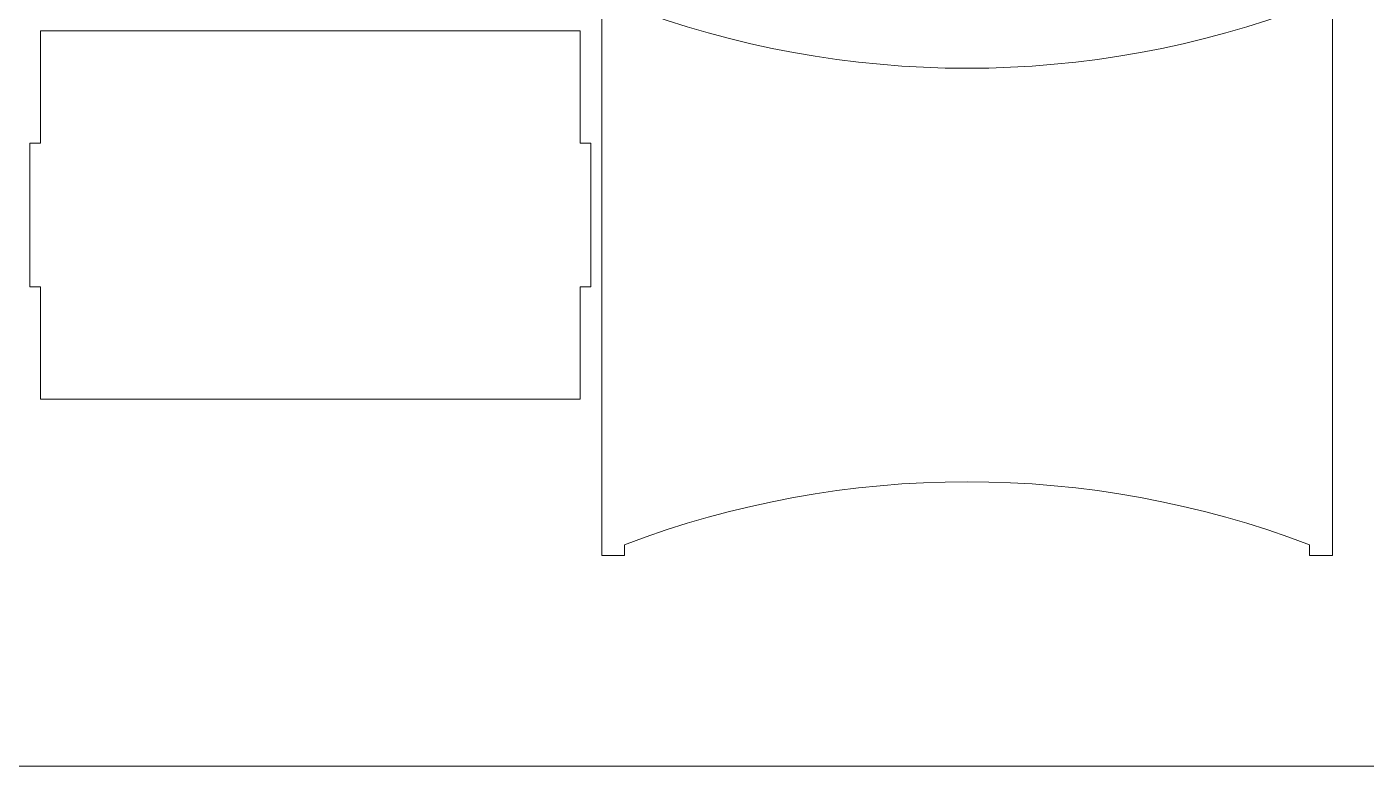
# Model space of a CAD drawing. Header units: millimetres. Extents: x -917 to 965, y -497 to 497.
# Drawn here: x -442 to 303, y -497 to -86 of the extents above; entities that cross this region are included whole.
import ezdxf

# ---------------------------------------------------------------- set-up
doc = ezdxf.new("R2010")
doc.units = ezdxf.units.MM
doc.header["$MEASUREMENT"] = 0
doc.layers.add('Camada 1', color=7, linetype='Continuous')

msp = doc.modelspace()

# ---------------------------------------------------------------- linework, layer by layer
at = {"layer": 'Camada 1', "color": 142, "lineweight": 20}
msp.add_lwpolyline([(-916.5033, -496.9396), (421.2301, -496.9396), (421.2301, 393.7538), (-916.5033, 393.7538), (-916.5033, -496.9396)], close=True, dxfattribs=at)
at = {"layer": 'Camada 1', "color": 250, "lineweight": 9}
for points in [[(-122.5222, -67.7125), (-122.5222, -67.7125), (-122.5222, -379.7125), (-122.5222, -379.7125), (-122.5222, -379.7125), (-122.5222, -379.7125), (-109.8222, -379.7125), (-109.8222, -379.7125), (-109.8222, -379.7125), (-109.8222, -379.7125), (-109.8222, -373.7125), (-109.8222, -373.7125), (-109.8222, -373.7125), (12.8349, -327.0458), (148.3583, -327.0458), (271.0154, -373.7125), (271.0154, -373.7125), (271.0154, -373.7125), (271.0154, -379.7125), (271.0154, -379.7125), (271.0154, -379.7125), (271.0154, -379.7125), (283.7154, -379.7125), (283.7154, -379.7125), (283.7154, -379.7125), (283.7154, -379.7125), (283.7154, -67.7125), (283.7154, -67.7125), (283.7154, -67.7125), (283.7154, -67.7125), (271.0154, -67.7125), (271.0154, -67.7125), (271.0154, -67.7125), (271.0154, -67.7125), (271.0154, -73.7125), (271.0154, -73.7125), (271.0154, -73.7125), (148.3583, -120.3792), (12.8349, -120.3792), (-109.8222, -73.7125), (-109.8222, -73.7125), (-109.8222, -73.7125), (-109.8222, -67.7125), (-109.8222, -67.7125), (-109.8222, -67.7125), (-109.8222, -67.7125), (-122.5222, -67.7125), (-122.5222, -67.7125)], [(-434.5222, -230.3079), (-434.5222, -230.3079), (-434.5222, -292.8079), (-434.5222, -292.8079), (-434.5222, -292.8079), (-434.5222, -292.8079), (-134.5222, -292.8079), (-134.5222, -292.8079), (-134.5222, -292.8079), (-134.5222, -292.8079), (-134.5222, -230.3079), (-134.5222, -230.3079), (-134.5222, -230.3079), (-134.5222, -230.3079), (-128.5222, -230.3079), (-128.5222, -230.3079), (-128.5222, -230.3079), (-128.5222, -230.3079), (-128.5222, -150.3079), (-128.5222, -150.3079), (-128.5222, -150.3079), (-128.5222, -150.3079), (-134.5222, -150.3079), (-134.5222, -150.3079), (-134.5222, -150.3079), (-134.5222, -150.3079), (-134.5222, -87.8079), (-134.5222, -87.8079), (-134.5222, -87.8079), (-134.5222, -87.8079), (-434.5222, -87.8079), (-434.5222, -87.8079), (-434.5222, -87.8079), (-434.5222, -87.8079), (-434.5222, -150.3079), (-434.5222, -150.3079), (-434.5222, -150.3079), (-434.5222, -150.3079), (-440.5222, -150.3079), (-440.5222, -150.3079), (-440.5222, -150.3079), (-440.5222, -150.3079), (-440.5222, -230.3079), (-440.5222, -230.3079), (-440.5222, -230.3079), (-440.5222, -230.3079), (-434.5222, -230.3079), (-434.5222, -230.3079)]]:
    msp.add_open_spline(points, degree=3, knots=[0, 0, 0, 0, 0.07692308, 0.07692308, 0.07692308, 0.07692308, 0.15384615, 0.15384615, 0.15384615, 0.15384615, 0.23076923, 0.23076923, 0.23076923, 0.23076923, 0.30769231, 0.30769231, 0.30769231, 0.30769231, 0.38461538, 0.38461538, 0.38461538, 0.38461538, 0.46153846, 0.46153846, 0.46153846, 0.46153846, 0.53846154, 0.53846154, 0.53846154, 0.53846154, 0.61538462, 0.61538462, 0.61538462, 0.61538462, 0.69230769, 0.69230769, 0.69230769, 0.69230769, 0.76923077, 0.76923077, 0.76923077, 0.76923077, 0.84615385, 0.84615385, 0.84615385, 0.84615385, 1, 1, 1, 1], dxfattribs=at)

doc.saveas('drawing.dxf')
